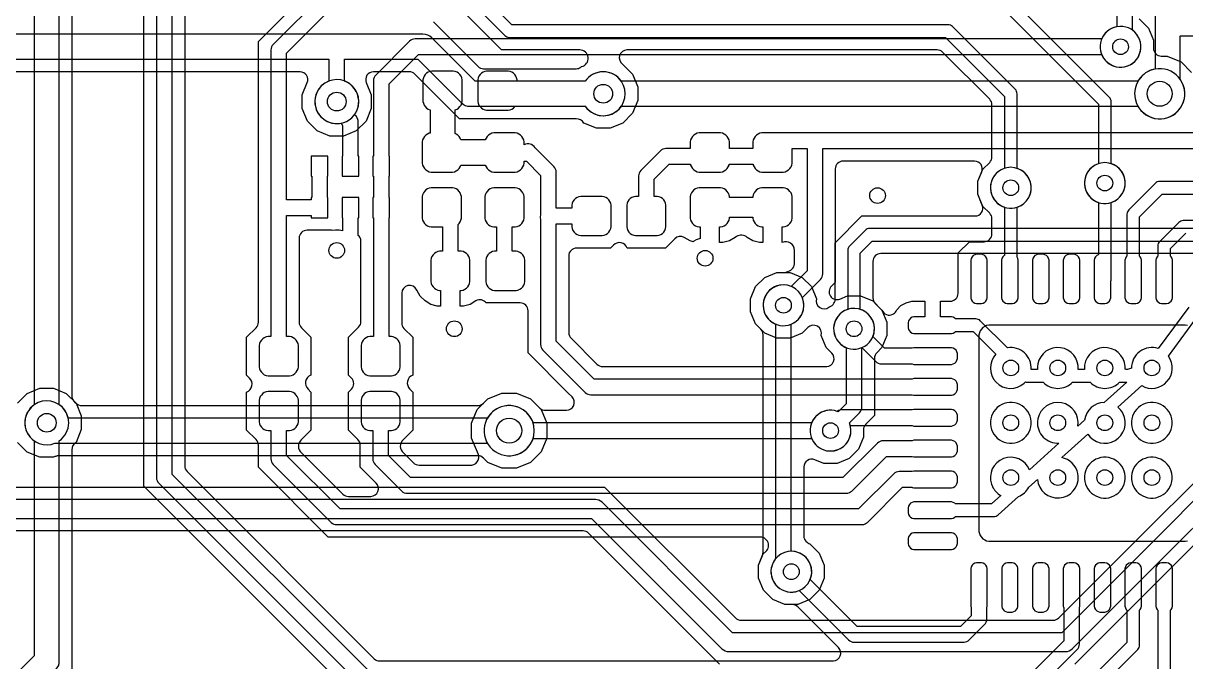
# Model space of a CAD drawing. Header units: millimetres. Extents: x -12.6 to 79.4, y -27 to 65.1.
# Drawn here: x 17.09 to 35.93, y 46.04 to 56.39 of the extents above; entities that cross this region are included whole.
import ezdxf

# ---------------------------------------------------------------- set-up
doc = ezdxf.new("R2010")
doc.units = ezdxf.units.MM

msp = doc.modelspace()

# ---------------------------------------------------------------- linework, layer by layer
at = {"layer": '16_copper'}
for points in [[(17.619, 45.907, 0.198912), (17.678, 46.05), (17.678, 49.619, 0.522723), (17.678, 50.203), (17.678, 60.071, 0.198912), (17.619, 60.215), (16.569, 61.265), (21.568, 61.265, 0.131653), (21.717, 61.116), (21.717, 59.647), (20.761, 58.691, 1), (21.048, 58.403), (22.064, 59.419, 0.198912), (22.123, 59.563), (22.123, 60.808), (26.983, 60.808, 0.944056), (27.642, 61.075), (27.625, 61.118, 0.627338), (26.983, 61.112), (22.123, 61.112, 0.969956), (21.74, 61.833), (21.694, 61.807, 0.115041), (21.568, 61.671), (16.162, 61.671)], [(15.554, 61.705), (17.272, 59.987), (17.272, 50.203, 0.522723), (17.272, 49.619), (17.272, 46.134), (15.524, 44.387)], [(22.545, 45.39), (19.05, 48.885), (19.05, 59.446), (19.281, 59.676), (19.281, 59.676), (20.181, 60.577, 0.198912), (20.218, 60.667), (20.218, 60.817, 0.719264), (20.13, 61.062), (19.074, 61.062, 0.339457), (18.951, 60.967), (18.845, 60.572), (18.4, 59.802), (17.919, 59.32, 0.198912), (17.882, 59.23), (17.882, 50.347, 0.147566), (17.903, 50.278), (17.909, 50.269, 0.096784), (17.949, 50.228), (18.034, 50.022), (18.034, 49.8), (17.949, 49.594, 0.284626), (17.882, 49.475), (17.882, 45.882)], [(22.735, 45.847), (19.507, 49.075), (19.507, 59.256), (20.632, 60.381, 0.981268), (20.935, 61.026), (20.892, 61.043, 0.65459), (20.452, 60.561), (19.29, 59.399, 0.198912), (19.253, 59.309), (19.253, 49.022, 0.198912), (19.29, 48.932), (22.592, 45.63, 0.198912)], [(19.71, 59.12), (19.71, 49.211, 0.198912), (19.748, 49.122), (22.782, 46.087, 0.198912), (22.872, 46.05), (30.214, 46.05), (30.221, 46.051, 0.649818), (30.304, 46.267), (29.644, 46.927, 0.198912), (29.554, 46.965), (29.434, 46.965), (29.238, 47.046), (29.088, 47.196), (29.007, 47.392), (29.007, 47.604), (29.088, 47.8, 0.831202), (29.038, 48.057), (22.037, 48.057), (20.904, 49.19), (20.904, 49.55, 0.198912), (20.867, 49.64), (20.714, 49.793), (20.714, 50.41, 0.5608), (20.76, 50.636), (20.714, 50.682), (20.714, 51.299), (20.867, 51.452, 0.198912), (20.904, 51.542), (20.904, 56.093), (21.91, 57.099)], [(21.957, 56.859), (21.145, 56.046, 0.198912), (21.107, 55.956), (21.107, 51.308), (21.06, 51.308), (21.029, 51.302), (21, 51.29), (20.974, 51.273), (20.952, 51.25), (20.935, 51.224), (20.923, 51.196), (20.917, 51.165), (20.917, 50.816), (20.923, 50.785), (20.935, 50.757), (20.952, 50.731), (20.974, 50.708), (21, 50.691), (21.029, 50.679), (21.06, 50.673), (21.409, 50.673), (21.439, 50.679), (21.468, 50.691), (21.494, 50.708), (21.516, 50.731), (21.534, 50.757), (21.546, 50.785), (21.552, 50.816), (21.552, 51.165), (21.546, 51.196), (21.534, 51.224), (21.516, 51.25), (21.494, 51.273), (21.468, 51.29), (21.439, 51.302), (21.409, 51.308), (21.361, 51.308), (21.361, 53.271), (21.761, 53.271), (21.761, 53.236), (22.031, 53.236), (22.031, 53.561), (22.023, 53.561), (22.023, 53.911), (22.031, 53.911), (22.031, 54.236), (21.761, 54.236), (21.761, 53.911), (21.769, 53.911), (21.769, 53.561), (21.761, 53.561), (21.761, 53.525), (21.361, 53.525), (21.361, 55.904), (22.1, 56.642)], [(35.176, 56.459), (35.326, 56.309), (35.408, 56.113), (35.408, 55.982, 0.414214), (35.535, 55.855), (35.63, 55.855), (35.855, 55.762), (36.026, 55.59)], [(38.176, 54.61), (29.061, 54.61), (29.03, 54.604), (29.001, 54.592), (28.975, 54.575), (28.953, 54.552), (28.936, 54.526), (28.924, 54.498), (28.918, 54.467), (28.918, 54.356), (28.537, 54.356), (28.537, 54.467), (28.531, 54.498), (28.519, 54.526), (28.501, 54.552), (28.479, 54.575), (28.453, 54.592), (28.424, 54.604), (28.394, 54.61), (28.045, 54.61), (28.014, 54.604), (27.985, 54.592), (27.959, 54.575), (27.937, 54.552), (27.92, 54.526), (27.908, 54.498), (27.902, 54.467), (27.902, 54.356), (27.508, 54.356, 0.198912), (27.418, 54.319), (27.101, 54.001, 0.198912), (27.064, 53.912), (27.064, 53.581), (27.016, 53.581), (26.986, 53.575), (26.957, 53.563), (26.931, 53.546), (26.909, 53.524), (26.891, 53.498), (26.879, 53.469), (26.873, 53.438), (26.873, 53.089), (26.879, 53.059), (26.891, 53.03), (26.909, 53.004), (26.931, 52.982), (26.957, 52.964), (26.986, 52.952), (27.016, 52.946), (27.365, 52.946), (27.396, 52.952), (27.425, 52.964), (27.451, 52.982), (27.473, 53.004), (27.49, 53.03), (27.502, 53.059), (27.508, 53.089), (27.508, 53.438), (27.502, 53.469), (27.49, 53.498), (27.473, 53.524), (27.451, 53.546), (27.425, 53.563), (27.396, 53.575), (27.365, 53.581), (27.318, 53.581), (27.318, 53.859), (27.561, 54.102), (27.905, 54.102), (27.908, 54.087), (27.92, 54.059), (27.937, 54.033), (27.959, 54.01), (27.985, 53.993), (28.014, 53.981), (28.045, 53.975), (28.394, 53.975), (28.424, 53.981), (28.453, 53.993), (28.479, 54.01), (28.501, 54.033), (28.519, 54.059), (28.531, 54.087), (28.534, 54.102), (28.921, 54.102), (28.924, 54.087), (28.936, 54.059), (28.953, 54.033), (28.975, 54.01), (29.001, 53.993), (29.03, 53.981), (29.061, 53.975), (29.41, 53.975), (29.44, 53.981), (29.469, 53.993), (29.495, 54.01), (29.517, 54.033), (29.535, 54.059), (29.547, 54.087), (29.553, 54.118), (29.553, 54.356), (29.794, 54.356), (29.794, 52.377), (29.539, 52.121, 0.966787), (29.267, 51.519), (29.307, 51.503, 0.644022), (29.719, 51.942), (30.011, 52.234, 0.198912), (30.048, 52.324), (30.048, 54.356), (38.124, 54.356)], [(35.979, 51.786), (35.486, 51.114, 0.514391), (35.052, 50.797), (34.985, 50.775, 0.07222), (34.95, 50.778), (34.95, 50.822, 1), (34.29, 50.778), (34.29, 50.775), (34.188, 50.775, 0.941985), (33.534, 50.865), (33.528, 50.822, 0.0356), (33.528, 50.775), (33.426, 50.775, 0.487769), (33.041, 51.126), (32.602, 51.565, 0.198912), (32.53, 51.595), (32.201, 51.595), (32.189, 51.606), (32.165, 51.621), (32.137, 51.628), (31.958, 51.628), (31.958, 51.882), (32.116, 51.882, 0.414214), (32.243, 52.009), (32.243, 52.664), (32.425, 52.846), (32.664, 52.846, 0.414214), (32.791, 52.973), (32.791, 53.219, 0.198912), (32.754, 53.309), (32.644, 53.419), (32.563, 53.615), (32.563, 53.827), (32.625, 53.977, 0.534518), (32.508, 54.153), (30.378, 54.153, 0.414214), (30.251, 54.026), (30.251, 52.187), (30.189, 52.125, 0.820695), (30.327, 51.917), (30.45, 51.968), (30.662, 51.968), (30.858, 51.887), (31.008, 51.737, 0.443098), (31.184, 51.671), (31.195, 51.677, 0.150604), (31.249, 51.742), (31.317, 51.81), (31.399, 51.857), (31.491, 51.882), (31.704, 51.882), (31.704, 51.628), (31.525, 51.628), (31.497, 51.621), (31.473, 51.606), (31.453, 51.586), (31.438, 51.562), (31.431, 51.534), (31.431, 51.452), (31.438, 51.424), (31.453, 51.4), (31.473, 51.38), (31.497, 51.365), (31.525, 51.358), (32.137, 51.358), (32.165, 51.365), (32.189, 51.38), (32.201, 51.391), (32.488, 51.391), (32.854, 51.025, 0.95066), (33.314, 50.551), (33.336, 50.573, 0.035729), (33.35, 50.571), (33.62, 50.571, 0.426528), (34.097, 50.571), (34.382, 50.571, 0.426528), (34.859, 50.571), (34.977, 50.571), (34.61, 50.241, 0.36636), (34.293, 49.956), (34.184, 49.858, 0.983183), (33.534, 49.976), (33.528, 49.933, 0.450485), (33.877, 49.581), (33.4, 49.151, 0.963284), (32.783, 48.916), (32.799, 48.876, 0.152749), (32.936, 48.733), (32.782, 48.595), (32.201, 48.595), (32.189, 48.606), (32.165, 48.621), (32.137, 48.628), (31.525, 48.628), (31.497, 48.621), (31.473, 48.606), (31.453, 48.586), (31.438, 48.562), (31.431, 48.534), (31.431, 48.452), (31.438, 48.424), (31.453, 48.4), (31.473, 48.38), (31.497, 48.365), (31.525, 48.358), (32.137, 48.358), (32.165, 48.365), (32.189, 48.38), (32.201, 48.391), (32.821, 48.391, 0.185397), (32.889, 48.418), (33.221, 48.716, 0.175397), (33.388, 48.867), (33.529, 48.994, 0.989978), (34.188, 49.044), (34.183, 49.087, 0.304966), (33.921, 49.347), (34.344, 49.728, 0.938564), (34.917, 50.057), (34.895, 50.095, 0.073332), (34.83, 50.166), (35.217, 50.514, 0.809043), (35.65, 50.993), (36.163, 51.693, 0.159534)], [(36.592, 53.823), (35.509, 53.823, 0.198912), (35.437, 53.793), (35.009, 53.365, 0.198912), (34.979, 53.293), (34.979, 52.613), (34.968, 52.601), (34.953, 52.577), (34.946, 52.549), (34.946, 51.937), (34.953, 51.909), (34.968, 51.885), (34.988, 51.865), (35.012, 51.85), (35.04, 51.843), (35.122, 51.843), (35.15, 51.85), (35.174, 51.865), (35.194, 51.885), (35.209, 51.909), (35.216, 51.937), (35.216, 52.549), (35.209, 52.577), (35.194, 52.601), (35.183, 52.613), (35.183, 53.251), (35.551, 53.619), (36.592, 53.619, 0.943616)], [(37.245, 53.188), (35.89, 53.188, 0.198912), (35.818, 53.158), (35.509, 52.849, 0.198912), (35.479, 52.777), (35.479, 52.613), (35.468, 52.601), (35.453, 52.577), (35.446, 52.549), (35.446, 51.937), (35.453, 51.909), (35.468, 51.885), (35.488, 51.865), (35.512, 51.85), (35.54, 51.843), (35.622, 51.843), (35.65, 51.85), (35.674, 51.865), (35.694, 51.885), (35.709, 51.909), (35.716, 51.937), (35.716, 52.549), (35.709, 52.577), (35.694, 52.601), (35.683, 52.613), (35.683, 52.735), (35.932, 52.984)], [(33.567, 45.63), (34.171, 46.234, 0.198912), (34.208, 46.324), (34.208, 46.908), (34.209, 46.909), (34.216, 46.937), (34.216, 47.549), (34.209, 47.577), (34.194, 47.601), (34.174, 47.621), (34.15, 47.636), (34.122, 47.643), (34.04, 47.643), (34.012, 47.636), (33.988, 47.621), (33.968, 47.601), (33.953, 47.577), (33.946, 47.549), (33.946, 46.937), (33.953, 46.909), (33.954, 46.908), (33.954, 46.376), (33.425, 45.847)], [(34.087, 45.17), (35.153, 46.236, 0.198912), (35.183, 46.308), (35.183, 46.873), (35.194, 46.885), (35.209, 46.909), (35.216, 46.937), (35.216, 47.549), (35.209, 47.577), (35.194, 47.601), (35.174, 47.621), (35.15, 47.636), (35.122, 47.643), (35.04, 47.643), (35.012, 47.636), (34.988, 47.621), (34.968, 47.601), (34.953, 47.577), (34.946, 47.549), (34.946, 46.937), (34.953, 46.909), (34.968, 46.885), (34.979, 46.873), (34.979, 46.35), (33.913, 45.284, 0.198912)], [(35.683, 44.293), (35.683, 46.873), (35.694, 46.885), (35.709, 46.909), (35.716, 46.937), (35.716, 47.549), (35.709, 47.577), (35.694, 47.601), (35.674, 47.621), (35.65, 47.636), (35.622, 47.643), (35.54, 47.643), (35.512, 47.636), (35.488, 47.621), (35.468, 47.601), (35.453, 47.577), (35.446, 47.549), (35.446, 46.937), (35.453, 46.909), (35.468, 46.885), (35.479, 46.873), (35.479, 44.251, 0.198912)]]:
    msp.add_lwpolyline(points, format="xyb", dxfattribs=at)
for points in [[(23.09, 50.679), (23.119, 50.691), (23.145, 50.708), (23.167, 50.731), (23.185, 50.757), (23.197, 50.785), (23.203, 50.816), (23.203, 51.165), (23.197, 51.196), (23.185, 51.224), (23.167, 51.25), (23.145, 51.273), (23.119, 51.29), (23.09, 51.302), (23.06, 51.308), (23.023, 51.308), (23.023, 53.236), (23.031, 53.236), (23.031, 53.561), (23.023, 53.561), (23.023, 53.911), (23.031, 53.911), (23.031, 54.236), (23.023, 54.236), (23.023, 55.406), (23.497, 55.88), (34.569, 55.88, 0.966785), (35.188, 56.113), (35.171, 56.153, 0.644026), (34.569, 56.134), (23.444, 56.134, 0.198912), (23.354, 56.097), (22.806, 55.549, 0.198912), (22.769, 55.459), (22.769, 54.236), (22.761, 54.236), (22.761, 53.911), (22.769, 53.911), (22.769, 53.561), (22.761, 53.561), (22.761, 53.236), (22.769, 53.236), (22.769, 51.308), (22.711, 51.308), (22.68, 51.302), (22.651, 51.29), (22.625, 51.273), (22.603, 51.25), (22.586, 51.224), (22.574, 51.196), (22.568, 51.165), (22.568, 50.816), (22.574, 50.785), (22.586, 50.757), (22.603, 50.731), (22.625, 50.708), (22.651, 50.691), (22.68, 50.679), (22.711, 50.673), (23.06, 50.673)], [(32.165, 50.365), (32.189, 50.38), (32.209, 50.4), (32.224, 50.424), (32.231, 50.452), (32.231, 50.534), (32.224, 50.562), (32.209, 50.586), (32.189, 50.606), (32.165, 50.621), (32.137, 50.628), (31.525, 50.628), (31.497, 50.621), (31.496, 50.62), (26.344, 50.62), (25.73, 51.234), (25.73, 53.137), (25.984, 53.137), (25.984, 53.089), (25.99, 53.059), (26.002, 53.03), (26.02, 53.004), (26.042, 52.982), (26.068, 52.964), (26.097, 52.952), (26.127, 52.946), (26.476, 52.946), (26.507, 52.952), (26.536, 52.964), (26.562, 52.982), (26.584, 53.004), (26.601, 53.03), (26.613, 53.059), (26.619, 53.089), (26.619, 53.438), (26.613, 53.469), (26.601, 53.498), (26.584, 53.524), (26.562, 53.546), (26.536, 53.563), (26.507, 53.575), (26.476, 53.581), (26.127, 53.581), (26.097, 53.575), (26.068, 53.563), (26.042, 53.546), (26.02, 53.524), (26.002, 53.498), (25.99, 53.469), (25.984, 53.438), (25.984, 53.391), (25.73, 53.391), (25.73, 53.975, 0.198912), (25.693, 54.065), (25.388, 54.37, 0.38393), (25.21, 54.419), (25.21, 54.467), (25.203, 54.498), (25.191, 54.526), (25.174, 54.552), (25.152, 54.575), (25.126, 54.592), (25.097, 54.604), (25.066, 54.61), (24.718, 54.61), (24.687, 54.604), (24.658, 54.592), (24.632, 54.575), (24.61, 54.552), (24.593, 54.526), (24.581, 54.498), (24.58, 54.496), (24.188, 54.496), (24.187, 54.498), (24.175, 54.526), (24.158, 54.552), (24.136, 54.575), (24.11, 54.592), (24.092, 54.599), (24.092, 54.984), (24.094, 54.984), (24.123, 54.996), (24.149, 55.014), (24.171, 55.036), (24.188, 55.062), (24.2, 55.091), (24.206, 55.121), (24.206, 55.47), (24.2, 55.501), (24.188, 55.53), (24.171, 55.556), (24.149, 55.578), (24.123, 55.595), (24.094, 55.607), (24.063, 55.613), (23.714, 55.613), (23.684, 55.607), (23.655, 55.595), (23.629, 55.578), (23.607, 55.556), (23.589, 55.53), (23.577, 55.501), (23.571, 55.47), (23.571, 55.121), (23.577, 55.091), (23.589, 55.062), (23.607, 55.036), (23.629, 55.014), (23.655, 54.996), (23.684, 54.984), (23.686, 54.984), (23.686, 54.607), (23.671, 54.604), (23.642, 54.592), (23.616, 54.575), (23.594, 54.552), (23.577, 54.526), (23.565, 54.498), (23.559, 54.467), (23.559, 54.118), (23.565, 54.087), (23.577, 54.059), (23.594, 54.033), (23.616, 54.01), (23.642, 53.993), (23.671, 53.981), (23.702, 53.975), (24.05, 53.975), (24.081, 53.981), (24.11, 53.993), (24.136, 54.01), (24.158, 54.033), (24.175, 54.059), (24.187, 54.087), (24.188, 54.089), (24.58, 54.089), (24.581, 54.087), (24.593, 54.059), (24.61, 54.033), (24.632, 54.01), (24.658, 53.993), (24.687, 53.981), (24.718, 53.975), (25.066, 53.975), (25.097, 53.981), (25.126, 53.993), (25.152, 54.01), (25.174, 54.033), (25.191, 54.059), (25.203, 54.087), (25.21, 54.118), (25.21, 54.153), (25.246, 54.153), (25.476, 53.922), (25.476, 53.315, 0.021326), (25.477, 53.304), (25.478, 53.295, 0.146705), (25.476, 53.213), (25.476, 51.181, 0.198912), (25.513, 51.091), (26.201, 50.403, 0.198912), (26.291, 50.366), (31.496, 50.366), (31.497, 50.365), (31.525, 50.358), (32.137, 50.358)], [(35.589, 54.846, 1), (35.43, 55.644), (35.378, 55.631, 0.181957), (35.157, 55.448), (26.785, 55.448, 0.522723), (26.2, 55.448), (25.095, 55.448), (25.095, 55.47), (25.089, 55.501), (25.077, 55.53), (25.06, 55.556), (25.038, 55.578), (25.012, 55.595), (24.983, 55.607), (24.952, 55.613), (24.603, 55.613), (24.573, 55.607), (24.544, 55.595), (24.518, 55.578), (24.496, 55.556), (24.478, 55.53), (24.466, 55.501), (24.46, 55.47), (24.46, 55.121), (24.466, 55.091), (24.478, 55.062), (24.496, 55.036), (24.518, 55.014), (24.544, 54.996), (24.573, 54.984), (24.603, 54.978), (24.952, 54.978), (24.983, 54.984), (25.012, 54.996), (25.038, 55.014), (25.06, 55.036), (25.064, 55.042), (26.2, 55.042, 0.522723), (26.785, 55.042), (35.157, 55.042), (35.171, 55.019), (35.203, 54.976), (35.241, 54.939), (35.283, 54.906), (35.329, 54.88), (35.378, 54.859), (35.43, 54.846), (35.483, 54.839), (35.536, 54.839)], [(22.531, 54.236), (22.523, 54.236), (22.523, 54.769, 0.291621), (22.46, 54.906), (22.471, 54.92, 1), (21.878, 55.316), (21.855, 55.276, 0.621839), (22.244, 54.768), (22.246, 54.769), (22.269, 54.732), (22.269, 54.236), (22.261, 54.236), (22.261, 53.911), (22.531, 53.911)], [(34.65, 51.85), (34.674, 51.865), (34.694, 51.885), (34.709, 51.909), (34.716, 51.937), (34.716, 52.209, 0.084466), (34.722, 52.243), (34.722, 53.483, 0.943616), (34.556, 54.122), (34.514, 54.111, 0.722243), (34.519, 53.483), (34.519, 52.637), (34.512, 52.636), (34.488, 52.621), (34.468, 52.601), (34.453, 52.577), (34.446, 52.549), (34.446, 51.937), (34.453, 51.909), (34.468, 51.885), (34.488, 51.865), (34.512, 51.85), (34.54, 51.843), (34.622, 51.843)], [(33.15, 51.85), (33.174, 51.865), (33.194, 51.885), (33.209, 51.909), (33.216, 51.937), (33.216, 52.549), (33.209, 52.577), (33.198, 52.595), (33.198, 53.406, 0.943616), (33.032, 54.046), (32.99, 54.034, 0.722243), (32.995, 53.406), (32.995, 52.625), (32.988, 52.621), (32.968, 52.601), (32.953, 52.577), (32.946, 52.549), (32.946, 51.937), (32.953, 51.909), (32.968, 51.885), (32.988, 51.865), (33.012, 51.85), (33.04, 51.843), (33.122, 51.843)], [(24.365, 49.226, 0.54448), (24.452, 49.437), (24.359, 49.663), (24.359, 49.905), (24.451, 50.129), (24.623, 50.301), (24.847, 50.394), (25.089, 50.394), (25.314, 50.301), (25.463, 50.151, 0.198912), (25.553, 50.114), (25.896, 50.114, 0.668191), (25.986, 50.331), (25.924, 50.393), (25.273, 51.044), (25.273, 51.727, 0.414214), (25.146, 51.854), (24.596, 51.854, 0.379162), (24.43, 51.887), (24.334, 51.831), (24.229, 51.803), (24.174, 51.803), (24.174, 52.057), (24.19, 52.057), (24.221, 52.063), (24.25, 52.075), (24.276, 52.093), (24.298, 52.115), (24.315, 52.141), (24.327, 52.17), (24.333, 52.2), (24.333, 52.549), (24.327, 52.58), (24.315, 52.609), (24.298, 52.635), (24.276, 52.657), (24.25, 52.674), (24.221, 52.686), (24.19, 52.692), (24.143, 52.692), (24.143, 53.128), (24.158, 53.144), (24.175, 53.17), (24.187, 53.198), (24.194, 53.229), (24.194, 53.578), (24.187, 53.609), (24.175, 53.637), (24.158, 53.663), (24.136, 53.686), (24.11, 53.703), (24.081, 53.715), (24.05, 53.721), (23.702, 53.721), (23.671, 53.715), (23.642, 53.703), (23.616, 53.686), (23.594, 53.663), (23.577, 53.637), (23.565, 53.609), (23.559, 53.578), (23.559, 53.229), (23.565, 53.198), (23.577, 53.17), (23.594, 53.144), (23.616, 53.121), (23.642, 53.104), (23.671, 53.092), (23.702, 53.086), (23.889, 53.086), (23.889, 52.692), (23.841, 52.692), (23.811, 52.686), (23.782, 52.674), (23.756, 52.657), (23.734, 52.635), (23.716, 52.609), (23.704, 52.58), (23.698, 52.549), (23.698, 52.2), (23.704, 52.17), (23.716, 52.141), (23.734, 52.115), (23.756, 52.093), (23.782, 52.075), (23.811, 52.063), (23.841, 52.057), (23.857, 52.057), (23.857, 51.803), (23.803, 51.803), (23.698, 51.831), (23.604, 51.886), (23.527, 51.963), (23.469, 52.063, 0.806068), (23.226, 52.011), (23.226, 51.532, 0.198912), (23.263, 51.442), (23.406, 51.299), (23.406, 50.682, 0.56081), (23.36, 50.456), (23.406, 50.41), (23.406, 49.793), (23.253, 49.64), (23.249, 49.635, 0.450226), (23.253, 49.426), (23.417, 49.262, 0.198912), (23.507, 49.225), (24.358, 49.225)], [(30.114, 50.824, 0.649824), (30.197, 51.04), (30.104, 51.133), (30.023, 51.329, 0.772386), (29.806, 51.454), (29.715, 51.364), (29.519, 51.283), (29.307, 51.283), (29.111, 51.364), (28.961, 51.514), (28.88, 51.71), (28.88, 51.922), (28.961, 52.118), (29.111, 52.268), (29.307, 52.349), (29.427, 52.349, 0.111437), (29.482, 52.362), (29.486, 52.365, 0.371529), (29.591, 52.513), (29.591, 52.705, 0.570452), (29.394, 52.832), (29.394, 53.086), (29.41, 53.086), (29.44, 53.092), (29.469, 53.104), (29.495, 53.121), (29.517, 53.144), (29.535, 53.17), (29.547, 53.198), (29.553, 53.229), (29.553, 53.578), (29.547, 53.609), (29.535, 53.637), (29.517, 53.663), (29.495, 53.686), (29.469, 53.703), (29.44, 53.715), (29.41, 53.721), (29.061, 53.721), (29.03, 53.715), (29.001, 53.703), (28.975, 53.686), (28.953, 53.663), (28.936, 53.637), (28.924, 53.609), (28.918, 53.578), (28.918, 53.562), (28.537, 53.562), (28.537, 53.578), (28.531, 53.609), (28.519, 53.637), (28.501, 53.663), (28.479, 53.686), (28.453, 53.703), (28.424, 53.715), (28.394, 53.721), (28.045, 53.721), (28.014, 53.715), (27.985, 53.703), (27.959, 53.686), (27.937, 53.663), (27.92, 53.637), (27.908, 53.609), (27.902, 53.578), (27.902, 53.229), (27.908, 53.198), (27.92, 53.17), (27.937, 53.144), (27.959, 53.121), (27.985, 53.104), (28.014, 53.092), (28.045, 53.086), (28.061, 53.086), (28.061, 52.898, 0.051409), (27.997, 52.875), (27.959, 52.853), (27.951, 52.847), (27.901, 52.86), (27.805, 52.916, 0.339455), (27.652, 52.896), (27.499, 52.743), (26.882, 52.743, 0.56081), (26.656, 52.789), (26.61, 52.743), (26.06, 52.743, 0.414214), (25.933, 52.616), (25.933, 51.37, 0.198912), (25.971, 51.281), (26.391, 50.86, 0.198912), (26.481, 50.823), (30.107, 50.823)], [(22.728, 48.718, 0.649818), (22.811, 48.934), (22.555, 49.19), (22.555, 49.55, 0.198912), (22.518, 49.64), (22.365, 49.793), (22.365, 50.41), (22.411, 50.456, 0.414219), (22.411, 50.636), (22.365, 50.682), (22.365, 51.299), (22.529, 51.463, 0.198912), (22.566, 51.553), (22.566, 52.855, 0.111437), (22.553, 52.909), (22.547, 52.92, 0.054706), (22.523, 52.949), (22.523, 53.236), (22.531, 53.236), (22.531, 53.561), (22.261, 53.561), (22.261, 53.236), (22.269, 53.236), (22.269, 53.021, 0.089353), (22.153, 53.035), (22.11, 53.03, 0.075665), (22.071, 53.032), (21.692, 53.032, 0.414214), (21.565, 52.905), (21.565, 51.542, 0.198912), (21.602, 51.452), (21.755, 51.299), (21.755, 50.682, 0.56081), (21.709, 50.456), (21.755, 50.41), (21.755, 49.793), (21.602, 49.64), (21.598, 49.635, 0.45023), (21.602, 49.426), (22.274, 48.754, 0.198912), (22.364, 48.717), (22.721, 48.717)], [(28.378, 52.832), (28.378, 53.086), (28.394, 53.086), (28.424, 53.092), (28.453, 53.104), (28.479, 53.121), (28.501, 53.144), (28.519, 53.17), (28.531, 53.198), (28.537, 53.229), (28.537, 53.245), (28.918, 53.245), (28.918, 53.229), (28.924, 53.198), (28.936, 53.17), (28.953, 53.144), (28.975, 53.121), (29.001, 53.104), (29.03, 53.092), (29.061, 53.086), (29.077, 53.086), (29.077, 52.832), (29.022, 52.832), (28.917, 52.86), (28.823, 52.914), (28.817, 52.92), (28.807, 52.929, 0.35205), (28.632, 52.914), (28.537, 52.86), (28.432, 52.832)], [(32.165, 50.865), (32.189, 50.88), (32.209, 50.9), (32.224, 50.924), (32.231, 50.952), (32.231, 51.034), (32.224, 51.062), (32.209, 51.086), (32.189, 51.106), (32.165, 51.121), (32.137, 51.128), (31.525, 51.128), (31.497, 51.121), (31.496, 51.12), (31.051, 51.12), (30.862, 51.309, 0.966787), (30.259, 51.581), (30.243, 51.541, 0.644022), (30.682, 51.13), (30.908, 50.903, 0.198912), (30.998, 50.866), (31.496, 50.866), (31.497, 50.865), (31.525, 50.858), (32.137, 50.858)], [(30.689, 48.261, 0.187839), (30.773, 48.297), (31.342, 48.866), (31.496, 48.866), (31.497, 48.865), (31.525, 48.858), (32.137, 48.858), (32.165, 48.865), (32.189, 48.88), (32.209, 48.9), (32.224, 48.924), (32.231, 48.952), (32.231, 49.034), (32.224, 49.062), (32.209, 49.086), (32.189, 49.106), (32.165, 49.121), (32.137, 49.128), (31.525, 49.128), (31.497, 49.121), (31.496, 49.12), (31.289, 49.12, 0.198912), (31.199, 49.083), (30.631, 48.514), (22.227, 48.514), (21.361, 49.379), (21.361, 49.784), (21.409, 49.784), (21.439, 49.79), (21.468, 49.802), (21.494, 49.819), (21.516, 49.842), (21.534, 49.868), (21.546, 49.896), (21.552, 49.927), (21.552, 50.276), (21.546, 50.307), (21.534, 50.335), (21.516, 50.361), (21.494, 50.384), (21.468, 50.401), (21.439, 50.413), (21.409, 50.419), (21.06, 50.419), (21.029, 50.413), (21, 50.401), (20.974, 50.384), (20.952, 50.361), (20.935, 50.335), (20.923, 50.307), (20.917, 50.276), (20.917, 49.927), (20.923, 49.896), (20.935, 49.868), (20.952, 49.842), (20.974, 49.819), (21, 49.802), (21.029, 49.79), (21.06, 49.784), (21.107, 49.784), (21.107, 49.327, 0.198912), (21.145, 49.237), (22.084, 48.297, 0.198912), (22.174, 48.26), (30.683, 48.26)], [(30.435, 48.769, 0.187839), (30.519, 48.805), (31.08, 49.366), (31.496, 49.366), (31.497, 49.365), (31.525, 49.358), (32.137, 49.358), (32.165, 49.365), (32.189, 49.38), (32.209, 49.4), (32.224, 49.424), (32.231, 49.452), (32.231, 49.534), (32.224, 49.562), (32.209, 49.586), (32.189, 49.606), (32.165, 49.621), (32.137, 49.628), (31.525, 49.628), (31.497, 49.621), (31.496, 49.62), (31.027, 49.62, 0.198912), (30.937, 49.583), (30.377, 49.022), (23.37, 49.022), (23.012, 49.379), (23.012, 49.784), (23.06, 49.784), (23.09, 49.79), (23.119, 49.802), (23.145, 49.819), (23.167, 49.842), (23.185, 49.868), (23.197, 49.896), (23.203, 49.927), (23.203, 50.276), (23.197, 50.307), (23.185, 50.335), (23.167, 50.361), (23.145, 50.384), (23.119, 50.401), (23.09, 50.413), (23.06, 50.419), (22.711, 50.419), (22.68, 50.413), (22.651, 50.401), (22.625, 50.384), (22.603, 50.361), (22.586, 50.335), (22.574, 50.307), (22.568, 50.276), (22.568, 49.927), (22.574, 49.896), (22.586, 49.868), (22.603, 49.842), (22.625, 49.819), (22.651, 49.802), (22.68, 49.79), (22.711, 49.784), (22.758, 49.784), (22.758, 49.327, 0.198912), (22.796, 49.237), (23.227, 48.805, 0.198912), (23.317, 48.768), (30.429, 48.768)], [(25.048, 49.385, 0.270611), (25.355, 49.657), (29.87, 49.657, 0.930545), (30.495, 49.866), (31.496, 49.866), (31.497, 49.865), (31.525, 49.858), (32.137, 49.858), (32.165, 49.865), (32.189, 49.88), (32.209, 49.9), (32.224, 49.924), (32.231, 49.952), (32.231, 50.034), (32.224, 50.062), (32.209, 50.086), (32.189, 50.106), (32.165, 50.121), (32.137, 50.128), (31.525, 50.128), (31.497, 50.121), (31.496, 50.12), (30.384, 50.12, 0.196763), (30.282, 50.097), (30.24, 50.109, 0.357215), (29.87, 49.911), (25.355, 49.911), (25.354, 49.915), (25.333, 49.964), (25.307, 50.01), (25.274, 50.053), (25.237, 50.09), (25.194, 50.123), (25.148, 50.149), (25.099, 50.17), (25.048, 50.183), (24.995, 50.19), (24.942, 50.19), (24.889, 50.183), (24.837, 50.17), (24.788, 50.149), (24.742, 50.123), (24.7, 50.09), (24.662, 50.053), (24.63, 50.01), (24.603, 49.964), (24.583, 49.915), (24.569, 49.863), (24.562, 49.811), (24.562, 49.757), (24.569, 49.705), (24.583, 49.653), (24.603, 49.604), (24.63, 49.558), (24.662, 49.515), (24.7, 49.478), (24.742, 49.445), (24.788, 49.419), (24.837, 49.398), (24.889, 49.385), (24.942, 49.378), (24.995, 49.378)], [(32.34, 46.356, 0.187839), (32.424, 46.392), (32.671, 46.639, 0.198912), (32.708, 46.729), (32.708, 46.908), (32.709, 46.909), (32.716, 46.937), (32.716, 47.549), (32.709, 47.577), (32.694, 47.601), (32.674, 47.621), (32.65, 47.636), (32.622, 47.643), (32.54, 47.643), (32.512, 47.636), (32.488, 47.621), (32.468, 47.601), (32.453, 47.577), (32.446, 47.549), (32.446, 46.937), (32.453, 46.909), (32.454, 46.908), (32.454, 46.781), (32.282, 46.609), (30.609, 46.609), (29.846, 47.372, 0.966787), (29.243, 47.644), (29.227, 47.604, 0.644022), (29.666, 47.193), (30.466, 46.392, 0.198912), (30.556, 46.355), (32.334, 46.355)]]:
    msp.add_lwpolyline(points, format="xyb", close=True, dxfattribs=at)
for points in [[(25.11, 52.063), (25.139, 52.075), (25.165, 52.093), (25.187, 52.115), (25.204, 52.141), (25.216, 52.17), (25.222, 52.2), (25.222, 52.549), (25.216, 52.58), (25.204, 52.609), (25.187, 52.635), (25.165, 52.657), (25.139, 52.674), (25.11, 52.686), (25.079, 52.692), (25.019, 52.692), (25.019, 53.086), (25.066, 53.086), (25.097, 53.092), (25.126, 53.104), (25.152, 53.121), (25.174, 53.144), (25.191, 53.17), (25.203, 53.198), (25.21, 53.229), (25.21, 53.578), (25.203, 53.609), (25.191, 53.637), (25.174, 53.663), (25.152, 53.686), (25.126, 53.703), (25.097, 53.715), (25.066, 53.721), (24.718, 53.721), (24.687, 53.715), (24.658, 53.703), (24.632, 53.686), (24.61, 53.663), (24.593, 53.637), (24.581, 53.609), (24.575, 53.578), (24.575, 53.229), (24.581, 53.198), (24.593, 53.17), (24.61, 53.144), (24.632, 53.121), (24.658, 53.104), (24.687, 53.092), (24.718, 53.086), (24.765, 53.086), (24.765, 52.692), (24.73, 52.692), (24.7, 52.686), (24.671, 52.674), (24.645, 52.657), (24.623, 52.635), (24.605, 52.609), (24.593, 52.58), (24.587, 52.549), (24.587, 52.2), (24.593, 52.17), (24.605, 52.141), (24.623, 52.115), (24.645, 52.093), (24.671, 52.075), (24.7, 52.063), (24.73, 52.057), (25.079, 52.057)], [(32.65, 51.85), (32.674, 51.865), (32.694, 51.885), (32.709, 51.909), (32.716, 51.937), (32.716, 52.549), (32.709, 52.577), (32.694, 52.601), (32.674, 52.621), (32.65, 52.636), (32.622, 52.643), (32.54, 52.643), (32.512, 52.636), (32.488, 52.621), (32.468, 52.601), (32.453, 52.577), (32.446, 52.549), (32.446, 51.937), (32.453, 51.909), (32.468, 51.885), (32.488, 51.865), (32.512, 51.85), (32.54, 51.843), (32.622, 51.843)], [(33.65, 51.85), (33.674, 51.865), (33.694, 51.885), (33.709, 51.909), (33.716, 51.937), (33.716, 52.549), (33.709, 52.577), (33.694, 52.601), (33.674, 52.621), (33.65, 52.636), (33.622, 52.643), (33.54, 52.643), (33.512, 52.636), (33.488, 52.621), (33.468, 52.601), (33.453, 52.577), (33.446, 52.549), (33.446, 51.937), (33.453, 51.909), (33.468, 51.885), (33.488, 51.865), (33.512, 51.85), (33.54, 51.843), (33.622, 51.843)], [(34.15, 51.85), (34.174, 51.865), (34.194, 51.885), (34.209, 51.909), (34.216, 51.937), (34.216, 52.549), (34.209, 52.577), (34.194, 52.601), (34.174, 52.621), (34.15, 52.636), (34.122, 52.643), (34.04, 52.643), (34.012, 52.636), (33.988, 52.621), (33.968, 52.601), (33.953, 52.577), (33.946, 52.549), (33.946, 51.937), (33.953, 51.909), (33.968, 51.885), (33.988, 51.865), (34.012, 51.85), (34.04, 51.843), (34.122, 51.843)], [(33.161, 49.586), (33.203, 49.598), (33.243, 49.614), (33.28, 49.636), (33.314, 49.662), (33.345, 49.693), (33.371, 49.727), (33.393, 49.765), (33.41, 49.805), (33.421, 49.846), (33.426, 49.889), (33.426, 49.933), (33.421, 49.976), (33.41, 50.017), (33.393, 50.057), (33.371, 50.095), (33.345, 50.129), (33.314, 50.16), (33.28, 50.186), (33.243, 50.208), (33.203, 50.224), (33.161, 50.236), (33.118, 50.241), (33.075, 50.241), (33.032, 50.236), (32.99, 50.224), (32.95, 50.208), (32.912, 50.186), (32.878, 50.16), (32.847, 50.129), (32.821, 50.095), (32.799, 50.057), (32.783, 50.017), (32.772, 49.976), (32.766, 49.933), (32.766, 49.889), (32.772, 49.846), (32.783, 49.805), (32.799, 49.765), (32.821, 49.727), (32.847, 49.693), (32.878, 49.662), (32.912, 49.636), (32.95, 49.614), (32.99, 49.598), (33.032, 49.586), (33.075, 49.581), (33.118, 49.581)], [(35.447, 49.586), (35.489, 49.598), (35.529, 49.614), (35.566, 49.636), (35.6, 49.662), (35.631, 49.693), (35.657, 49.727), (35.679, 49.765), (35.696, 49.805), (35.707, 49.846), (35.712, 49.889), (35.712, 49.933), (35.707, 49.976), (35.696, 50.017), (35.679, 50.057), (35.657, 50.095), (35.631, 50.129), (35.6, 50.16), (35.566, 50.186), (35.529, 50.208), (35.489, 50.224), (35.447, 50.236), (35.404, 50.241), (35.361, 50.241), (35.318, 50.236), (35.276, 50.224), (35.236, 50.208), (35.198, 50.186), (35.164, 50.16), (35.133, 50.129), (35.107, 50.095), (35.085, 50.057), (35.069, 50.017), (35.058, 49.976), (35.052, 49.933), (35.052, 49.889), (35.058, 49.846), (35.069, 49.805), (35.085, 49.765), (35.107, 49.727), (35.133, 49.693), (35.164, 49.662), (35.198, 49.636), (35.236, 49.614), (35.276, 49.598), (35.318, 49.586), (35.361, 49.581), (35.404, 49.581)], [(34.685, 48.697), (34.727, 48.709), (34.767, 48.725), (34.804, 48.747), (34.838, 48.773), (34.869, 48.804), (34.895, 48.838), (34.917, 48.876), (34.934, 48.916), (34.945, 48.957), (34.95, 49), (34.95, 49.044), (34.945, 49.087), (34.934, 49.128), (34.917, 49.168), (34.895, 49.206), (34.869, 49.24), (34.838, 49.271), (34.804, 49.297), (34.767, 49.319), (34.727, 49.335), (34.685, 49.347), (34.642, 49.352), (34.599, 49.352), (34.556, 49.347), (34.514, 49.335), (34.474, 49.319), (34.436, 49.297), (34.402, 49.271), (34.371, 49.24), (34.345, 49.206), (34.323, 49.168), (34.307, 49.128), (34.296, 49.087), (34.29, 49.044), (34.29, 49), (34.296, 48.957), (34.307, 48.916), (34.323, 48.876), (34.345, 48.838), (34.371, 48.804), (34.402, 48.773), (34.436, 48.747), (34.474, 48.725), (34.514, 48.709), (34.556, 48.697), (34.599, 48.692), (34.642, 48.692)], [(35.447, 48.697), (35.489, 48.709), (35.529, 48.725), (35.566, 48.747), (35.6, 48.773), (35.631, 48.804), (35.657, 48.838), (35.679, 48.876), (35.696, 48.916), (35.707, 48.957), (35.712, 49), (35.712, 49.044), (35.707, 49.087), (35.696, 49.128), (35.679, 49.168), (35.657, 49.206), (35.631, 49.24), (35.6, 49.271), (35.566, 49.297), (35.529, 49.319), (35.489, 49.335), (35.447, 49.347), (35.404, 49.352), (35.361, 49.352), (35.318, 49.347), (35.276, 49.335), (35.236, 49.319), (35.198, 49.297), (35.164, 49.271), (35.133, 49.24), (35.107, 49.206), (35.085, 49.168), (35.069, 49.128), (35.058, 49.087), (35.052, 49.044), (35.052, 49), (35.058, 48.957), (35.069, 48.916), (35.085, 48.876), (35.107, 48.838), (35.133, 48.804), (35.164, 48.773), (35.198, 48.747), (35.236, 48.725), (35.276, 48.709), (35.318, 48.697), (35.361, 48.692), (35.404, 48.692)], [(32.165, 47.865), (32.189, 47.88), (32.209, 47.9), (32.224, 47.924), (32.231, 47.952), (32.231, 48.034), (32.224, 48.062), (32.209, 48.086), (32.189, 48.106), (32.165, 48.121), (32.137, 48.128), (31.525, 48.128), (31.497, 48.121), (31.473, 48.106), (31.453, 48.086), (31.438, 48.062), (31.431, 48.034), (31.431, 47.952), (31.438, 47.924), (31.453, 47.9), (31.473, 47.88), (31.497, 47.865), (31.525, 47.858), (32.137, 47.858)], [(33.147, 46.85), (33.171, 46.864), (33.19, 46.883), (33.204, 46.907), (33.211, 46.933), (33.211, 47.553), (33.204, 47.579), (33.19, 47.603), (33.171, 47.622), (33.147, 47.636), (33.121, 47.643), (33.041, 47.643), (33.015, 47.636), (32.991, 47.622), (32.972, 47.603), (32.958, 47.579), (32.951, 47.553), (32.951, 46.933), (32.958, 46.907), (32.972, 46.883), (32.991, 46.864), (33.015, 46.85), (33.041, 46.843), (33.121, 46.843)], [(33.65, 46.85), (33.674, 46.865), (33.694, 46.885), (33.709, 46.909), (33.716, 46.937), (33.716, 47.549), (33.709, 47.577), (33.694, 47.601), (33.674, 47.621), (33.65, 47.636), (33.622, 47.643), (33.54, 47.643), (33.512, 47.636), (33.488, 47.621), (33.468, 47.601), (33.453, 47.577), (33.446, 47.549), (33.446, 46.937), (33.453, 46.909), (33.468, 46.885), (33.488, 46.865), (33.512, 46.85), (33.54, 46.843), (33.622, 46.843)], [(34.65, 46.85), (34.674, 46.865), (34.694, 46.885), (34.709, 46.909), (34.716, 46.937), (34.716, 47.549), (34.709, 47.577), (34.694, 47.601), (34.674, 47.621), (34.65, 47.636), (34.622, 47.643), (34.54, 47.643), (34.512, 47.636), (34.488, 47.621), (34.468, 47.601), (34.453, 47.577), (34.446, 47.549), (34.446, 46.937), (34.453, 46.909), (34.468, 46.885), (34.488, 46.865), (34.512, 46.85), (34.54, 46.843), (34.622, 46.843)]]:
    msp.add_lwpolyline(points, close=True, dxfattribs=at)
msp.add_lwpolyline([(35.957, 51.486), (35.923, 51.493), (32.739, 51.493), (32.705, 51.486), (32.673, 51.473), (32.644, 51.454), (32.62, 51.43), (32.601, 51.401), (32.588, 51.369), (32.581, 51.335), (32.581, 48.151), (32.588, 48.117), (32.601, 48.085), (32.62, 48.056), (32.644, 48.032), (32.673, 48.013), (32.705, 48), (32.739, 47.993), (35.923, 47.993), (35.957, 48)], dxfattribs=at)
at = {"layer": '1_copper'}
for points in [[(38.557, 56.591), (35.839, 56.591), (35.839, 57.919, 0.022677), (35.839, 57.937), (35.815, 58.197), (35.815, 58.977), (35.365, 58.977), (35.365, 57.877), (35.433, 57.877), (35.433, 55.645), (35.43, 55.644, 1), (35.589, 54.846), (35.64, 54.859, 0.50376), (35.839, 55.482), (35.839, 56.177), (35.847, 56.185), (38.473, 56.185)], [(34.813, 57.877), (34.813, 56.332), (34.81, 56.332), (34.768, 56.32), (34.728, 56.304), (34.69, 56.282), (34.656, 56.256), (34.625, 56.225), (34.599, 56.191), (34.577, 56.153), (34.561, 56.113), (34.55, 56.072), (34.544, 56.029), (34.544, 55.985), (34.55, 55.942), (34.561, 55.901), (34.577, 55.861), (34.599, 55.823), (34.625, 55.789), (34.656, 55.758), (34.69, 55.732), (34.728, 55.71), (34.768, 55.694), (34.81, 55.682), (34.853, 55.677), (34.896, 55.677), (34.939, 55.682, 0.655916), (35.067, 56.275), (35.067, 57.877)], [(24.388, 56.697), (24.896, 56.189, 0.198912), (24.968, 56.159), (32.038, 56.159), (32.995, 55.203), (32.995, 54.036), (32.99, 54.034), (32.95, 54.018), (32.912, 53.996), (32.878, 53.97), (32.847, 53.939), (32.821, 53.905), (32.799, 53.867), (32.783, 53.827), (32.772, 53.786), (32.766, 53.743), (32.766, 53.699), (32.772, 53.656), (32.783, 53.615), (32.799, 53.575), (32.821, 53.537), (32.847, 53.503), (32.878, 53.472), (32.912, 53.446), (32.95, 53.424), (32.99, 53.408), (33.032, 53.396), (33.075, 53.391), (33.118, 53.391), (33.161, 53.396, 0.773262), (33.198, 54.036), (33.198, 55.245, 0.198912), (33.168, 55.317), (32.152, 56.333, 0.198912), (32.08, 56.363), (25.01, 56.363), (24.562, 56.811)], [(32.927, 56.667), (34.519, 55.076), (34.519, 54.112), (34.514, 54.111), (34.474, 54.094), (34.436, 54.072), (34.402, 54.046), (34.371, 54.015), (34.345, 53.981), (34.323, 53.944), (34.307, 53.904), (34.296, 53.862), (34.29, 53.819), (34.29, 53.776), (34.296, 53.733), (34.307, 53.691), (34.323, 53.651), (34.345, 53.613), (34.371, 53.579), (34.402, 53.548), (34.436, 53.522), (34.474, 53.5), (34.514, 53.484), (34.556, 53.473), (34.599, 53.467), (34.642, 53.467), (34.685, 53.473, 0.773262), (34.722, 54.112), (34.722, 55.118, 0.198912), (34.692, 55.19), (33.041, 56.841, 0.198912)], [(23.74, 56.413), (24.464, 55.689, 0.198912), (24.554, 55.651), (26.056, 55.651, 0.147551), (26.126, 55.673), (26.134, 55.679), (26.134, 55.679), (26.14, 55.685, 0.902998), (26.111, 55.956), (24.842, 55.956), (24.155, 56.643)], [(12.225, 55.804), (22.047, 55.804), (22.047, 55.45, 0.981272), (22.289, 54.781), (22.332, 54.798, 0.654591), (22.301, 55.45), (22.301, 55.804), (23.487, 55.804), (24.19, 55.101, 0.198912), (24.333, 55.042), (26.2, 55.042, 0.990827), (26.789, 55.443), (26.76, 55.48, 0.487432), (26.2, 55.448), (24.417, 55.448), (23.715, 56.151, 0.198912), (23.571, 56.21), (12.141, 56.21, 0.198912)], [(37.286, 52.654), (30.989, 52.654, 0.416639), (30.861, 52.526), (30.861, 51.937, 0.198912), (30.898, 51.847), (31.008, 51.737), (31.09, 51.541), (31.09, 51.329), (31.008, 51.133), (30.924, 51.048, 0.198912), (30.886, 50.958), (30.886, 50.028), (30.746, 49.888, 0.198912), (30.709, 49.798), (30.709, 49.678), (30.627, 49.482), (30.477, 49.332), (30.281, 49.251), (30.069, 49.251), (29.919, 49.313, 0.534518), (29.743, 49.195), (29.743, 48.076, 0.1768), (29.773, 47.994), (29.782, 47.986, 0.121737), (29.842, 47.95), (29.992, 47.8), (30.074, 47.604), (30.074, 47.392), (29.992, 47.196), (29.842, 47.046), (29.646, 46.965), (29.434, 46.965), (29.238, 47.046), (29.088, 47.196), (29.007, 47.392), (29.007, 47.604), (29.073, 47.765, 0.098497), (29.083, 47.813), (29.083, 51.339, 0.198912), (29.046, 51.429), (28.961, 51.514), (28.88, 51.71), (28.88, 51.922), (28.961, 52.118), (29.111, 52.268), (29.307, 52.349), (29.519, 52.349), (29.715, 52.268), (29.865, 52.118), (29.947, 51.922, 0.719214), (30.15, 51.785), (30.158, 51.792, 0.349604), (30.251, 51.937), (30.251, 52.831), (30.684, 53.264), (32.518, 53.264, 0.534518), (32.635, 53.439), (32.563, 53.615), (32.563, 53.827), (32.644, 54.023), (32.754, 54.133, 0.198912), (32.791, 54.223), (32.791, 55.066, 0.198912), (32.754, 55.156), (31.991, 55.919, 0.198912), (31.901, 55.956), (26.874, 55.956, 0.696459), (26.803, 55.725), (26.966, 55.562), (27.051, 55.356), (27.051, 55.134), (26.966, 54.928), (26.809, 54.771), (26.603, 54.686), (26.381, 54.686), (26.176, 54.771, 0.284626), (26.056, 54.839), (24.165, 54.839), (23.44, 55.563, 0.198912), (23.35, 55.601), (22.769, 55.601, 0.534518), (22.652, 55.425), (22.733, 55.229), (22.733, 55.007), (22.648, 54.801), (22.491, 54.644), (22.285, 54.559), (22.063, 54.559), (21.858, 54.644), (21.7, 54.801), (21.615, 55.007), (21.615, 55.229), (21.697, 55.425, 0.534518), (21.579, 55.601), (12.362, 55.601, 0.198912)], [(37.118, 53.061), (30.81, 53.061, 0.198912), (30.738, 53.031), (30.484, 52.777, 0.198912), (30.455, 52.705), (30.455, 51.75, 0.696855), (30.429, 51.13), (30.429, 50.218), (30.301, 50.089), (30.282, 50.097), (30.24, 50.109), (30.197, 50.114), (30.154, 50.114), (30.111, 50.109), (30.069, 50.097), (30.029, 50.081), (29.991, 50.059), (29.957, 50.033), (29.926, 50.002), (29.9, 49.968), (29.878, 49.93), (29.862, 49.89), (29.851, 49.849), (29.845, 49.806), (29.845, 49.762), (29.851, 49.719), (29.862, 49.678), (29.878, 49.638), (29.9, 49.6), (29.926, 49.566), (29.957, 49.535), (29.991, 49.509), (30.029, 49.487), (30.069, 49.471), (30.111, 49.459), (30.154, 49.454), (30.197, 49.454), (30.24, 49.459, 0.472324), (30.481, 49.91), (30.646, 50.075, 0.198912), (30.683, 50.165), (30.683, 51.13, 0.696855), (30.658, 51.75), (30.658, 52.663), (30.852, 52.857), (37.16, 52.857, 0.198912)], [(61.671, 48.793), (46.367, 48.793), (44.761, 50.4, 0.198912), (44.653, 50.444), (37.922, 50.444, 0.198912), (37.814, 50.4), (33.922, 46.507), (28.587, 46.507), (26.473, 48.622, 0.198912), (26.365, 48.666), (15.384, 48.666, 0.944056), (14.725, 48.399), (14.743, 48.356, 0.627338), (15.384, 48.362), (26.302, 48.362), (28.416, 46.247, 0.198912), (28.524, 46.203), (33.985, 46.203, 0.198912), (34.093, 46.247), (37.985, 50.14), (44.59, 50.14), (46.196, 48.533, 0.198912), (46.304, 48.489), (61.608, 48.489)], [(15.549, 48.87), (26.512, 48.87), (28.634, 46.748, 0.198912), (28.724, 46.711), (33.785, 46.711, 0.198912), (33.875, 46.748), (37.529, 50.402)], [(17.001, 50.228), (17.159, 50.385), (17.364, 50.47), (17.586, 50.47), (17.792, 50.385), (17.949, 50.228, 0.198912), (18.039, 50.19), (24.46, 50.19, 0.198912), (24.55, 50.228), (24.623, 50.301), (24.847, 50.394), (25.089, 50.394), (25.314, 50.301), (25.485, 50.129), (25.578, 49.905), (25.578, 49.663), (25.485, 49.439), (25.314, 49.267), (25.089, 49.174), (24.847, 49.174), (24.623, 49.267), (24.55, 49.34, 0.198912), (24.46, 49.378), (17.673, 49.378, 0.055544), (17.645, 49.374), (17.632, 49.37, 0.084525), (17.586, 49.352), (17.364, 49.352), (17.159, 49.437), (17.001, 49.594)], [(38.354, 45.943), (38.354, 47.021, 0.198912), (38.317, 47.111), (38.232, 47.196), (38.151, 47.392), (38.151, 47.604), (38.232, 47.8), (38.382, 47.95), (38.578, 48.031), (38.79, 48.031), (38.94, 47.969, 0.534518), (39.116, 48.087), (39.116, 49.017, 0.198912), (39.079, 49.107), (38.972, 49.213), (38.887, 49.419), (38.887, 49.641), (38.937, 49.761, 0.534511), (38.82, 49.936), (38.122, 49.936, 0.198912), (38.032, 49.899), (34.132, 45.999)], [(28.377, 45.999), (26.255, 48.121, 0.198912), (26.165, 48.158), (15.549, 48.158, 0.198912)]]:
    msp.add_lwpolyline(points, format="xyb", dxfattribs=at)
for points in [[(29.605, 47.173, 0.906348), (29.54, 47.828), (29.54, 51.511, 0.966785), (29.307, 52.129), (29.267, 52.113, 0.644026), (29.286, 51.511), (29.286, 47.709), (29.265, 47.682), (29.243, 47.644), (29.227, 47.604), (29.216, 47.563), (29.21, 47.52), (29.21, 47.476), (29.216, 47.433), (29.227, 47.392), (29.243, 47.352), (29.265, 47.314), (29.291, 47.28), (29.322, 47.249), (29.356, 47.223), (29.394, 47.201), (29.434, 47.185), (29.476, 47.173), (29.519, 47.168), (29.562, 47.168)], [(25.048, 49.385, 1), (24.889, 50.183), (24.837, 50.17, 0.181957), (24.616, 49.987), (17.823, 49.987, 0.990356), (17.126, 49.841), (17.138, 49.796, 0.376372), (17.545, 49.561), (17.59, 49.574), (17.607, 49.581), (24.616, 49.581), (24.63, 49.558), (24.662, 49.515), (24.7, 49.478), (24.742, 49.445), (24.788, 49.419), (24.837, 49.398), (24.889, 49.385), (24.942, 49.378), (24.995, 49.378)]]:
    msp.add_lwpolyline(points, format="xyb", close=True, dxfattribs=at)
at = {"layer": 'drills_via_1_16'}
for centre, radius in [((34.874, 56.007), 0.127), ((26.492, 55.245), 0.152), ((35.509, 55.245), 0.203), ((22.174, 55.118), 0.152), ((34.62, 53.797), 0.127), ((30.937, 53.594), 0.127), ((33.096, 53.721), 0.127), ((22.174, 52.705), 0.127), ((28.143, 52.578), 0.127), ((29.413, 51.816), 0.127), ((24.079, 51.435), 0.127), ((30.556, 51.435), 0.127), ((33.096, 50.8), 0.127), ((33.858, 50.8), 0.127), ((34.62, 50.8), 0.127), ((35.382, 50.8), 0.127), ((17.475, 49.911), 0.152), ((24.968, 49.784), 0.203), ((33.096, 49.911), 0.127), ((33.858, 49.911), 0.127), ((34.62, 49.911), 0.127), ((35.382, 49.911), 0.127), ((30.175, 49.784), 0.127), ((33.096, 49.022), 0.127), ((33.858, 49.022), 0.127), ((34.62, 49.022), 0.127), ((35.382, 49.022), 0.127), ((29.54, 47.498), 0.127)]:
    msp.add_circle(centre, radius, dxfattribs=at)

doc.saveas('drawing.dxf')
